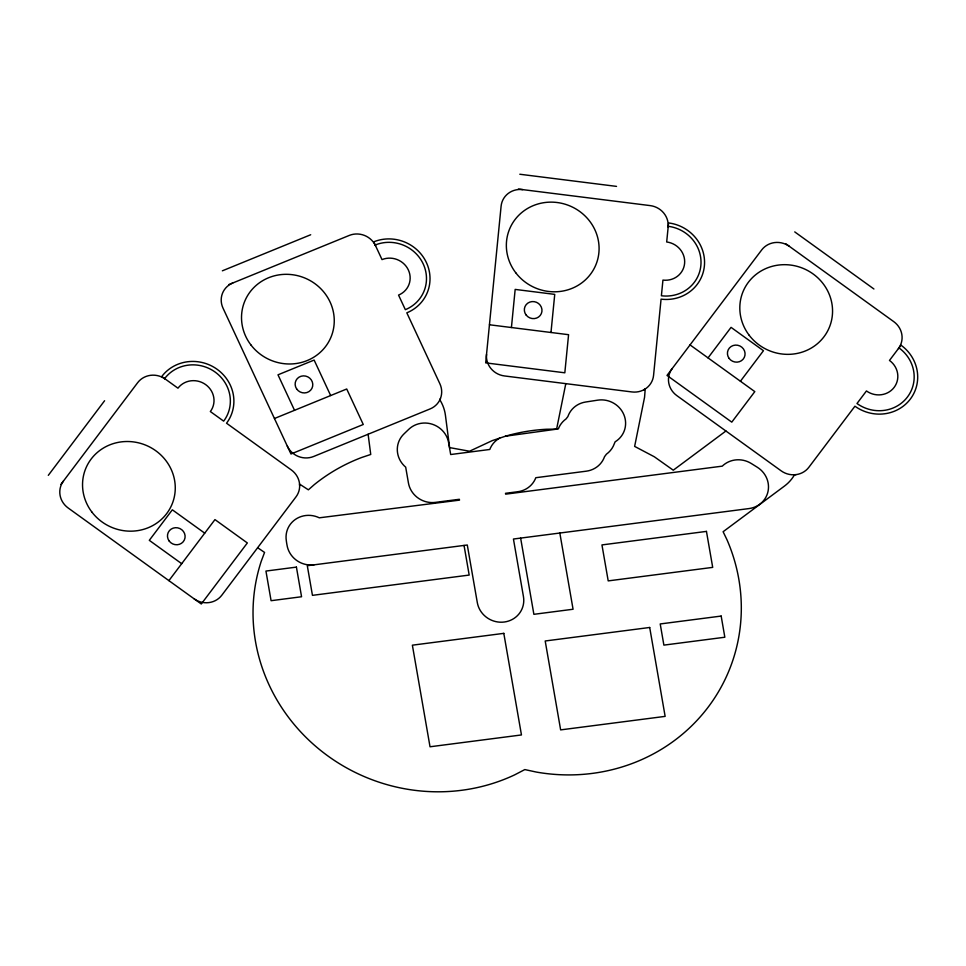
<?xml version="1.0" encoding="UTF-8"?>
<svg xmlns="http://www.w3.org/2000/svg" width="966" height="966" viewBox="0 0 966 966"><rect width="100%" height="100%" fill="white"/><g stroke="black" fill="none" stroke-linecap="round" stroke-linejoin="round"><path stroke-width="1.45" d="M511.425 327.522L515.168 289.414L554.738 294.376L550.982 332.485M565.798 383.647L556.609 429.121L546.611 429.254A180.135 171.598 23.2 0 0 505.472 436.197L492.346 440.581L469.512 451.231L449.601 447.596L445.435 415.332A40.029 38.133 23.2 0 0 440.532 400.938L439.808 399.815L440.448 398.523M48.3 475.344L104.594 400.733M60.894 484.425L137.655 382.681A20.02 19.066 23.2 0 1 165.355 379.107M168.905 580.638L214.959 519.599L247.344 542.952L201.29 603.991L68.139 507.971A20.02 19.066 23.2 0 1 63.454 481.032M708.03 357.891L731.057 327.365L763.442 350.718L740.415 381.244M725.925 431.005L673.266 470.2L654.344 456.785L634.638 446.401L644.563 397.267L645.228 388.912L643.899 389.769M499.688 438.129L499.374 438.286A23.57 22.46 23.2 0 0 490.45 447.886L489.81 449.468L450.687 454.527L448.622 442.67A23.57 22.46 23.2 0 0 432.502 424.291A23.57 22.46 23.2 0 0 408.763 429.327L403.921 433.975A23.57 22.46 23.2 0 0 404.392 465.986L405.684 467.133L408.425 482.928A23.57 22.46 23.2 0 0 435.4 502.38L459.345 499.289L459.502 500.134L319.323 517.812A23.57 22.46 23.2 0 0 295.391 519.406A23.57 22.46 23.2 0 0 286.31 540.646A70.446 67.113 23.2 0 0 287.47 547.263A23.57 22.46 23.2 0 0 314.035 564.82M222.361 270.818L310.69 234.75M228.785 284.62L349.245 235.438A20.02 19.066 23.2 0 1 375.581 245.799M274.453 418.507L346.722 388.996L363.264 424.485L290.983 453.996L223.001 308.106A20.02 19.066 23.2 0 1 232.806 282.978M505.472 436.197L558.36 428.916L559 427.334A23.57 22.46 23.2 0 1 566.04 418.942L567.875 416.588A23.57 22.46 23.2 0 1 585.662 402.013L597.749 400.153A23.57 22.46 23.2 0 1 623.867 414.68A23.57 22.46 23.2 0 1 615.125 441.812L614.304 443.744A23.57 22.46 23.2 0 1 606.431 454.177L604.535 456.689A23.57 22.46 23.2 0 1 586.241 471.191L535.792 477.711L535.152 479.281A23.57 22.46 23.2 0 1 517.691 491.742L505.508 493.312L505.653 494.157L722.29 466.143L723.51 465.02A23.57 22.46 23.2 0 1 751.282 463.499L757.259 467.23A23.57 22.46 23.2 0 1 768.079 491.175A23.57 22.46 23.2 0 1 748.988 508.575L513.441 539.028L523.451 596.602A23.57 22.46 23.2 0 1 504.276 622.019A23.57 22.46 23.2 0 1 477.301 602.567L467.29 545.005L307.297 565.714L312.453 595.346L469.186 575.072L464.042 545.44M795.996 474.632L794.45 474.886A40.029 38.133 23.2 0 1 784.501 486.043L723.111 531.723L726.987 539.765A180.135 171.598 23.2 0 1 704.045 712.377A180.135 171.598 23.2 0 1 536.323 772.063L524.828 769.576L514.685 774.853A180.135 171.598 23.2 0 1 317.126 747.539A180.135 171.598 23.2 0 1 261.218 561.343L264.563 552.431L257.644 547.71M519.817 174.242L616.525 186.39M518.356 189.07L650.239 205.613A20.02 19.066 23.2 0 1 668.146 227.155M489.448 324.769L568.576 334.695L564.82 372.804L485.693 362.878L501.1 206.193A20.02 19.066 23.2 0 1 522.751 189.614M794.74 231.9L873.916 288.991M785.781 243.77L893.743 321.63A20.02 19.066 23.2 0 1 898.428 348.569M690.038 344.91L754.808 391.616L731.781 422.142L667.011 375.436L761.679 249.953A20.02 19.066 23.2 0 1 789.379 246.366M204.72 533.16L172.334 509.806L149.307 540.332L181.693 563.685M330.662 395.553L314.131 360.064L277.991 374.82L294.521 410.309M559.833 533.051L573.067 609.244L533.884 614.316L520.638 538.122M368.118 434.241L370.739 454.467L361.731 457.473A180.135 171.598 23.2 0 0 314.324 484.594L308.371 489.822L299.532 484.075L299.677 485.669M164.643 378.587A36.466 34.74 23.2 0 1 215.128 372.055A36.466 34.74 23.2 0 1 223.665 421.14L210.346 411.54A20.02 19.066 23.2 0 0 205.661 384.601A20.02 19.066 23.2 0 0 177.961 388.187L161.757 376.511A40.029 38.133 23.2 0 1 217.181 369.338A40.029 38.133 23.2 0 1 226.539 423.217L291.321 469.935A20.02 19.066 23.2 0 1 295.994 496.874L221.806 595.225A20.02 19.066 23.2 0 1 194.094 598.811M375.219 245.014A36.466 34.74 23.2 0 1 423.205 263.899A36.466 34.74 23.2 0 1 405.346 309.675L398.547 295.089A20.02 19.066 23.2 0 0 408.352 269.961A20.02 19.066 23.2 0 0 382.017 259.6L373.745 241.85A40.029 38.133 23.2 0 1 426.417 262.583A40.029 38.133 23.2 0 1 406.819 312.827L439.892 383.816A20.02 19.066 23.2 0 1 430.087 408.932L313.648 456.483A20.02 19.066 23.2 0 1 287.313 446.111M668.231 226.31A36.466 34.74 23.2 0 1 700.857 265.553A36.466 34.74 23.2 0 1 661.396 295.765L662.942 280.092A20.02 19.066 23.2 0 0 684.592 263.513A20.02 19.066 23.2 0 0 666.685 241.983L668.569 222.929A40.029 38.133 23.2 0 1 704.383 266A40.029 38.133 23.2 0 1 661.07 299.146L653.571 375.376A20.02 19.066 23.2 0 1 631.921 391.942L504.433 375.943A20.02 19.066 23.2 0 1 486.526 354.401M898.948 347.881A36.466 34.74 23.2 0 1 907.472 396.978A36.466 34.74 23.2 0 1 856.987 403.51L866.454 390.952A20.02 19.066 23.2 0 0 894.154 387.378A20.02 19.066 23.2 0 0 889.481 360.439L900.988 345.176A40.029 38.133 23.2 0 1 910.346 399.055A40.029 38.133 23.2 0 1 854.934 406.215L808.88 467.266A20.02 19.066 23.2 0 1 781.168 470.853L676.804 395.589A20.02 19.066 23.2 0 1 672.131 368.65M296.417 567.114L265.94 571.063L271.084 600.695L301.561 596.746L296.417 567.114M706.448 531.397L601.951 544.921L608.206 580.892L712.703 567.38L706.448 531.397M503.805 633.358L412.373 645.179L430.027 746.778L521.459 734.945L503.805 633.358M721.167 616.067L660.213 623.951L663.883 645.119L724.838 637.234L721.167 616.067M649.695 627.477L545.198 640.989L560.642 729.885L665.139 716.374L649.695 627.477M169.135 540.984A8.899 8.477 23.2 0 0 184.349 539.994A8.899 8.477 23.2 0 0 175.401 527.702A8.899 8.477 23.2 0 0 169.135 540.984M91.927 512.113A46.706 44.484 23.2 0 0 171.61 505.242A46.706 44.484 23.2 0 0 123.189 441.679A46.706 44.484 23.2 0 0 91.927 512.113M296.634 388.924A8.899 8.477 23.2 0 0 311.897 388.417A8.899 8.477 23.2 0 0 303.348 375.871A8.899 8.477 23.2 0 0 296.634 388.924M250.906 344.922A46.706 44.484 23.2 0 0 330.601 338.052A46.706 44.484 23.2 0 0 282.169 274.489A46.706 44.484 23.2 0 0 250.906 344.922M526.18 315.085A8.899 8.477 23.2 0 0 541.334 313.612A8.899 8.477 23.2 0 0 531.976 301.597A8.899 8.477 23.2 0 0 526.18 315.085M515.735 272.738A46.706 44.484 23.2 0 0 595.43 265.867A46.706 44.484 23.2 0 0 546.998 202.305A46.706 44.484 23.2 0 0 515.735 272.738M729.088 358.374A8.899 8.477 23.2 0 0 744.303 357.396A8.899 8.477 23.2 0 0 735.355 345.103A8.899 8.477 23.2 0 0 729.088 358.374M749.205 335.287A46.706 44.484 23.2 0 0 828.9 328.416A46.706 44.484 23.2 0 0 780.468 264.853A46.706 44.484 23.2 0 0 749.205 335.287"/></g></svg>
